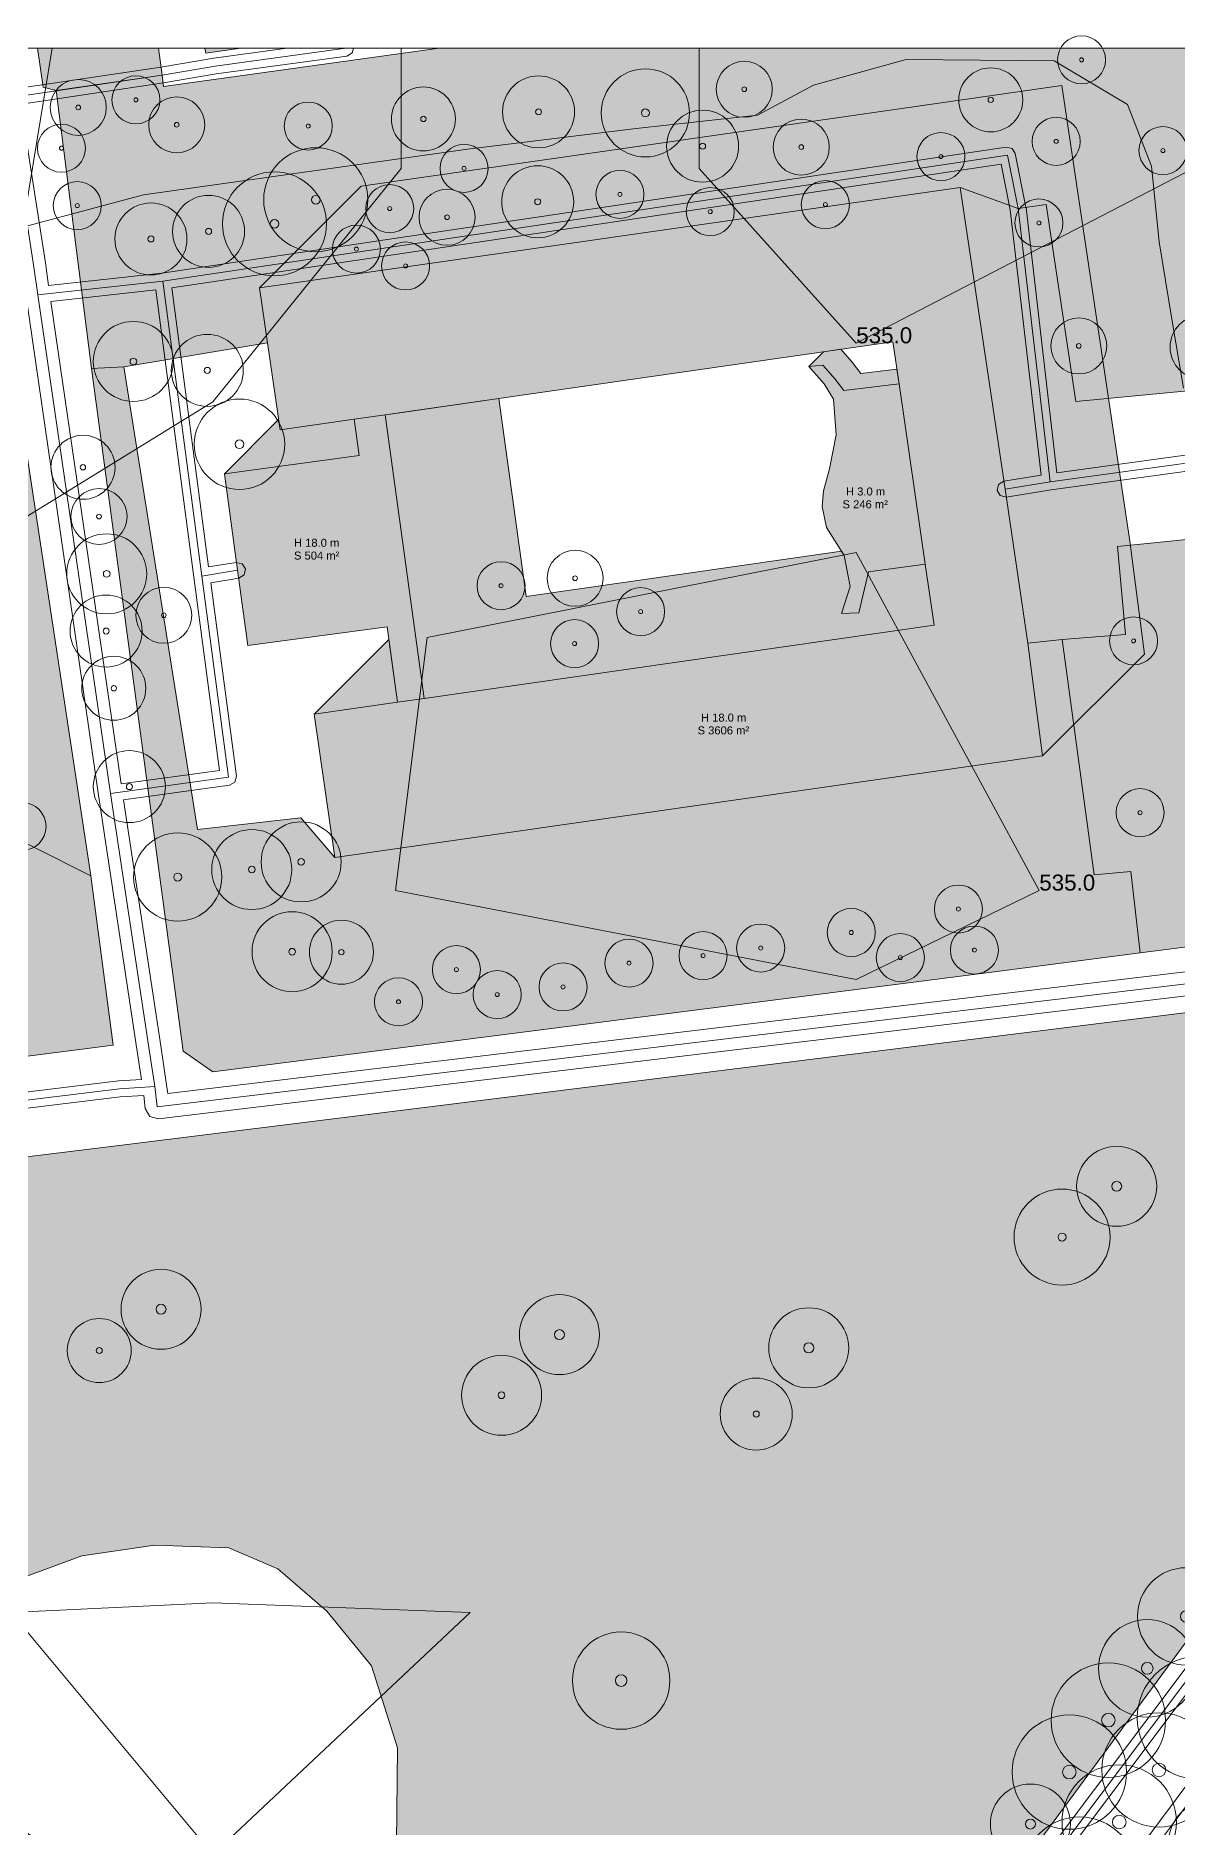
# Model space of a CAD drawing. Header units: metres. Extents: x -6 to 971, y -3 to 1031.
# Drawn here: x 259.3 to 401.9, y 800.5 to 1024.4 of the extents above; entities that cross this region are included whole.
import ezdxf

# ---------------------------------------------------------------- set-up
doc = ezdxf.new("R2010")
doc.units = ezdxf.units.M
doc.header["$MEASUREMENT"] = 0
for name, color, linetype, lineweight, true_color in [('TPX_BUILDING_AREAS_TEXT', 7, 'CONTINUOUS', 0, 0x000000), ('TPX_BUILDING_HEIGHTS_TEXT', 7, 'CONTINUOUS', 0, 0x000000), ('TPX_BUILDINGS', 7, 'CONTINUOUS', 0, 0x000000), ('TPX_BUILDINGS_HATCH', 7, 'CONTINUOUS', 0, 0xf0f0f0), ('TPX_BUILDINGS_SHADOWS_HATCH', 7, 'CONTINUOUS', 0, 0x000000), ('TPX_BUILDINGS_SHADOWS_OUTLINES', 7, 'CONTINUOUS', 0, 0x000000), ('TPX_CONTOUR_LINES_5M', 7, 'CONTINUOUS', 0, 0x969696), ('TPX_CONTOUR_LINES_5M_TEXT', 7, 'CONTINUOUS', 0, 0x000000), ('TPX_FRAME_PROJECT', 7, 'CONTINUOUS', 0, 0x000000), ('TPX_ROADS_AXES', 7, 'CONTINUOUS', 0, 0x323232), ('TPX_ROADS_CONTOURS', 7, 'CONTINUOUS', 0, 0x646464), ('TPX_VEGETATION_GREEN_SPACES', 7, 'CONTINUOUS', 0, 0x58ba48), ('TPX_VEGETATION_GREEN_SPACES_HATCH', 7, 'CONTINUOUS', 0, 0x58ba48), ('TPX_VEGETATION_TREES_INDIVIDUAL', 7, 'CONTINUOUS', 0, 0x136734), ('TPX_WATERWAYS', 7, 'CONTINUOUS', 0, 0x7aafdf)]:
    doc.layers.add(name, color=color, linetype=linetype, lineweight=lineweight, true_color=true_color)
doc.styles.add('TPX_TEXTE', font='arial.ttf')

# ---------------------------------------------------------------- blocks, each defined once
blk = doc.blocks.new('TREETR004_CR045')
at = {"layer": 'TPX_VEGETATION_TREES_INDIVIDUAL'}
for radius in [4.5, 0.375]:
    blk.add_circle((0, 0, 0.04), radius, dxfattribs=at)
blk = doc.blocks.new('TREETR004_CR050')
at = {"layer": 'TPX_VEGETATION_TREES_INDIVIDUAL'}
for radius in [5, 0.417]:
    blk.add_circle((0, 0, 0.04), radius, dxfattribs=at)
blk = doc.blocks.new('TREETR003_CR040')
at = {"layer": 'TPX_VEGETATION_TREES_INDIVIDUAL'}
for radius in [4, 0.333]:
    blk.add_circle((0, 0, 0.04), radius, dxfattribs=at)
blk = doc.blocks.new('TREETR003_CR035')
at = {"layer": 'TPX_VEGETATION_TREES_INDIVIDUAL'}
for radius in [3.5, 0.292]:
    blk.add_circle((0, 0, 0.04), radius, dxfattribs=at)
blk = doc.blocks.new('TREETR004_CR040')
at = {"layer": 'TPX_VEGETATION_TREES_INDIVIDUAL'}
for radius in [4, 0.375]:
    blk.add_circle((0, 0, 0.04), radius, dxfattribs=at)
blk = doc.blocks.new('TREETR006_CR050')
at = {"layer": 'TPX_VEGETATION_TREES_INDIVIDUAL'}
for radius in [5, 0.625]:
    blk.add_circle((0, 0, 0.04), radius, dxfattribs=at)
blk = doc.blocks.new('TREETR005_CR065')
at = {"layer": 'TPX_VEGETATION_TREES_INDIVIDUAL'}
for radius in [6.5, 0.542]:
    blk.add_circle((0, 0, 0.04), radius, dxfattribs=at)
blk = doc.blocks.new('TREETR005_CR060')
at = {"layer": 'TPX_VEGETATION_TREES_INDIVIDUAL'}
for radius in [6, 0.5]:
    blk.add_circle((0, 0, 0.04), radius, dxfattribs=at)
blk = doc.blocks.new('TREETR005_CR057')
at = {"layer": 'TPX_VEGETATION_TREES_INDIVIDUAL'}
for radius in [5.65, 0.542]:
    blk.add_circle((0, 0, 0.04), radius, dxfattribs=at)
blk = doc.blocks.new('TREETR003_CR030')
at = {"layer": 'TPX_VEGETATION_TREES_INDIVIDUAL'}
for radius in [3, 0.25]:
    blk.add_circle((0, 0, 0.04), radius, dxfattribs=at)
blk = doc.blocks.new('TREETR009_CR077')
at = {"layer": 'TPX_VEGETATION_TREES_INDIVIDUAL'}
for radius in [7.68, 0.914]:
    blk.add_circle((0, 0, 0.04), radius, dxfattribs=at)
blk = doc.blocks.new('TREETR005_CR055')
at = {"layer": 'TPX_VEGETATION_TREES_INDIVIDUAL'}
for radius in [5.51, 0.5]:
    blk.add_circle((0, 0, 0.04), radius, dxfattribs=at)
blk = doc.blocks.new('TREETR009_CR072')
at = {"layer": 'TPX_VEGETATION_TREES_INDIVIDUAL'}
for radius in [7.15, 0.851]:
    blk.add_circle((0, 0, 0.04), radius, dxfattribs=at)
blk = doc.blocks.new('TREETR007_CR061')
at = {"layer": 'TPX_VEGETATION_TREES_INDIVIDUAL'}
for radius in [6.09, 0.725]:
    blk.add_circle((0, 0, 0.04), radius, dxfattribs=at)

msp = doc.modelspace()

# ---------------------------------------------------------------- hatches: boundary and pattern name
at = {"layer": 'TPX_BUILDINGS_HATCH'}
for points in [[(374.76, 1005.45), (287.23, 992.89), (288.22, 986.02), (289.8, 975.14), (299.05, 976.47), (302.95, 977.03), (366.38, 986.14), (367.14, 980.89), (370.42, 958.37), (371.52, 950.74), (307.82, 941.58), (304.49, 941.1), (294.05, 939.59), (296.65, 921.69), (385.07, 934.39), (383.25, 948.5), (380.38, 967.73), (374.76, 1005.45)], [(357.62, 983.23), (355.86, 983.05), (357.8, 980.9), (358.95, 978.97), (359.28, 974.53), (358.46, 970.28), (357.71, 967.51), (357.54, 965.58), (358.07, 962.92), (360.3, 959.42), (361.05, 955.55), (359.93, 952.2), (362.13, 952.27), (363.33, 957.38), (370.42, 958.37), (367.14, 980.89), (360.25, 980.08), (359.16, 981.48), (357.62, 983.23)], [(299.67, 971.94), (282.84, 969.65), (284.5, 957.6), (285.79, 948.18), (303.19, 950.54), (304.49, 941.1), (307.82, 941.58), (302.95, 977.03), (299.05, 976.47), (299.67, 971.94)]]:
    msp.add_hatch(color=256, dxfattribs=at).paths.add_polyline_path(points)
at = {"layer": 'TPX_BUILDINGS_SHADOWS_HATCH'}
for points in [[(299.95, 1005.61), (287.23, 992.89), (374.76, 1005.45), (380.38, 967.73), (383.25, 948.5), (385.07, 934.39), (397.79, 947.12), (395.98, 961.22), (393.11, 980.46), (387.48, 1018.18), (299.95, 1005.61)], [(357.71, 984.9), (355.86, 983.05), (357.62, 983.23), (359.16, 981.48), (360.25, 980.08), (367.14, 980.89), (366.87, 982.73), (362.37, 982.2), (361.28, 983.6), (359.87, 985.21), (357.71, 984.9)], [(305.07, 977.33), (302.95, 977.03), (307.82, 941.58), (371.52, 950.74), (370.42, 958.37), (363.33, 957.38), (362.13, 952.27), (359.93, 952.2), (361.05, 955.55), (360.3, 959.42), (359.95, 959.97), (320.55, 954.31), (317.14, 979.07), (305.07, 977.33)], [(289.62, 976.43), (282.84, 969.65), (299.67, 971.94), (299.05, 976.47), (289.8, 975.14), (289.62, 976.43)], [(303.41, 948.95), (294.05, 939.59), (304.49, 941.1), (303.41, 948.95)]]:
    msp.add_hatch(color=256, dxfattribs=at).paths.add_polyline_path(points)
at = {"layer": 'TPX_VEGETATION_GREEN_SPACES_HATCH'}
for points in [[(46.37, 897.62), (45.76, 887.8), (56.71, 889.26), (56.19, 892.89), (83.18, 897.41), (81.96, 917.91), (96.73, 936.35), (109.95, 937.06), (105.72, 971.6), (114.45, 972.97), (176.96, 982.82), (236.5, 941.99), (237.14, 934), (266.15, 919.42), (254.93, 993.61), (252.25, 994.64), (249.68, 1018.04), (251.62, 1017.99), (251.23, 1022.85), (173.54, 1022.85), (124.86, 1019.49), (106.8, 1010.97), (107.08, 1000.93), (97.47, 993.05), (70.52, 967.76), (49.57, 946.45), (46.37, 897.62)], [(274.63, 1022.85), (259.48, 1022.85), (260.21, 1017.99), (261.84, 1017.54), (275.07, 1019.49), (274.63, 1022.85)], [(275.07, 1019.49), (261.84, 1017.54), (266.24, 982.82), (270.28, 983.02), (288.22, 986.02), (287.23, 992.89), (374.76, 1005.45), (382.02, 1002.79), (385.53, 1003.33), (389.21, 978.68), (402.8, 979.98), (417.78, 981.44), (417.53, 984.09), (419.57, 984.18), (414.56, 1021.54), (414.74, 1022.85), (309.66, 1022.85), (275.22, 1018.06), (275.07, 1019.49)], [(284.91, 1022.85), (280.42, 1022.85), (280.51, 1022.22), (284.91, 1022.85)], [(270.28, 983.02), (266.24, 982.82), (277.69, 897.49), (281.4, 894.91), (378.74, 907.38), (397.25, 909.76), (396.1, 919.93), (391.51, 919.53), (387.54, 948.96), (383.25, 948.5), (385.07, 934.39), (296.65, 921.69), (292.41, 926.64), (279.49, 925.2), (270.28, 983.02)], [(395.43, 949.58), (387.54, 948.96), (391.51, 919.53), (396.1, 919.93), (397.25, 909.76), (421.39, 912.85), (426.16, 919.89), (419.99, 963.04), (406.75, 961.82), (394.43, 960.55), (395.43, 949.58)], [(266.15, 919.42), (237.14, 934), (239.88, 910.12), (242.03, 894.79), (268.97, 898.24), (266.15, 919.42)], [(236.88, 858.09), (221.18, 838.01), (243.97, 821.49), (255.92, 831.03), (265.05, 834.42), (274.15, 835.76), (283.39, 835.42), (289.53, 832.8), (295.64, 827.51), (301.22, 820.68), (304.46, 810.43), (304.35, 798.55), (301.94, 787.47), (294.07, 775.48), (341.12, 739.72), (419.04, 845.39), (422.4, 854.22), (426.23, 868.15), (425.42, 882.04), (419.88, 904.42), (270.68, 885.84), (233.39, 881.25), (236.88, 858.09)]]:
    msp.add_hatch(color=256, dxfattribs=at).paths.add_polyline_path(points)

# ---------------------------------------------------------------- linework, layer by layer
at = {"layer": 'TPX_BUILDINGS', "elevation": 0.04}
for points in [[(374.76, 1005.45), (287.23, 992.89), (288.22, 986.02), (289.8, 975.14), (299.05, 976.47), (302.95, 977.03), (366.38, 986.14), (367.14, 980.89), (370.42, 958.37), (371.52, 950.74), (307.82, 941.58), (304.49, 941.1), (294.05, 939.59), (296.65, 921.69), (385.07, 934.39), (383.25, 948.5), (380.38, 967.73)], [(357.62, 983.23), (355.86, 983.05), (357.8, 980.9), (358.95, 978.97), (359.28, 974.53), (358.46, 970.28), (357.71, 967.51), (357.54, 965.58), (358.07, 962.92), (360.3, 959.42), (361.05, 955.55), (359.93, 952.2), (362.13, 952.27), (363.33, 957.38), (370.42, 958.37), (367.14, 980.89), (360.25, 980.08), (359.16, 981.48)], [(299.67, 971.94), (282.84, 969.65), (284.5, 957.6), (285.79, 948.18), (303.19, 950.54), (304.49, 941.1), (307.82, 941.58), (302.95, 977.03), (299.05, 976.47)]]:
    msp.add_lwpolyline(points, close=True, dxfattribs=at)
at = {"layer": 'TPX_BUILDINGS_SHADOWS_OUTLINES', "elevation": 0.04}
for points in [[(299.95, 1005.61), (287.23, 992.89), (374.76, 1005.45), (380.38, 967.73), (383.25, 948.5), (385.07, 934.39), (397.79, 947.12), (395.98, 961.22), (393.11, 980.46), (387.48, 1018.18)], [(357.71, 984.9), (355.86, 983.05), (357.62, 983.23), (359.16, 981.48), (360.25, 980.08), (367.14, 980.89), (366.87, 982.73), (362.37, 982.2), (361.28, 983.6), (359.87, 985.21)], [(305.07, 977.33), (302.95, 977.03), (307.82, 941.58), (371.52, 950.74), (370.42, 958.37), (363.33, 957.38), (362.13, 952.27), (359.93, 952.2), (361.05, 955.55), (360.3, 959.42), (359.95, 959.97), (320.55, 954.31), (317.14, 979.07)], [(289.62, 976.43), (282.84, 969.65), (299.67, 971.94), (299.05, 976.47), (289.8, 975.14)], [(303.41, 948.95), (294.05, 939.59), (304.49, 941.1)]]:
    msp.add_lwpolyline(points, close=True, dxfattribs=at)
at = {"layer": 'TPX_CONTOUR_LINES_5M', "elevation": 0.05}
for points in [[(261.34, 1022.85), (254.59, 982.01), (147.4, 990.92), (120.6, 978.06), (13.4, 836.69), (0, 836.69)], [(304.93, 1022.85), (304.93, 1007.81), (281.39, 978.65), (231.1, 947.64), (215.27, 827.31), (174.2, 771.83), (108.76, 767.14), (97.26, 737.05), (120.6, 708.88), (147.4, 717.21), (174.2, 756.19), (206.26, 706.97), (201, 681.72), (93.8, 695.7), (13.4, 652.5), (0, 652.5)], [(342.16, 1022.85), (342.16, 1007.81), (361.79, 985.96), (403.87, 1007.81), (403.87, 1022.85)], [(308.19, 949.19), (304.23, 917.56), (361.79, 906.43), (384.66, 917.56), (361.79, 959.81), (308.19, 949.19)], [(281.39, 828.54), (256.22, 827.31), (281.39, 797.1), (313.57, 827.31), (281.39, 828.54)]]:
    msp.add_lwpolyline(points, dxfattribs=at)
at = {"layer": 'TPX_FRAME_PROJECT', "elevation": 0}
msp.add_lwpolyline([(0, 0), (964.78, 0), (964.78, 1022.85), (0, 1022.85)], close=True, dxfattribs=at)
at = {"layer": 'TPX_ROADS_AXES', "elevation": 0.03}
for points in [[(434.28, 909.65), (423.94, 908.39), (274.45, 890.53), (274.14, 893.06), (273.4, 897.94), (268.61, 929.7), (259.54, 992.03), (259, 995.78), (256.44, 1012.36), (255.9, 1016.63), (255.12, 1022.85)], [(255.9, 1016.63), (275.07, 1019.49), (281.68, 1020.6), (298.01, 1022.85)], [(259.54, 992.03), (275.16, 993.73), (380.68, 1009.47), (382.02, 1002.79), (386, 968.64)], [(275.16, 993.73), (280.03, 956.85), (283.35, 931.72), (268.61, 929.7)], [(147.39, 477.96), (299.06, 681.31), (338.04, 732.19), (340.08, 734.98), (342.69, 738.45), (417.28, 837.8), (420.69, 843.18), (425.02, 852.6), (426.91, 859.9), (428.68, 868.28), (429, 881.02), (423.94, 908.39), (423.28, 913.6), (427.92, 920.3), (426.23, 932.98), (424.43, 946.57), (420.87, 973.43), (419.66, 982.45)], [(380.38, 967.73), (386, 968.64), (418.78, 973.14), (420.87, 973.43), (425.1, 974.01), (429.9, 974.81), (431.82, 975.13)], [(284.5, 957.6), (280.03, 956.85)], [(54.87, 338.31), (79.91, 368.97), (87.06, 378.8), (100.43, 396.8), (108.23, 407.69), (126.29, 431.96), (138.41, 448.06), (142.8, 453.89), (155.76, 472.04), (308.5, 674.8), (347.73, 728.98), (400.9, 800.31), (434.33, 845.14), (437.41, 852.74), (438.75, 858.86), (439.47, 863.96), (439.18, 871.35), (434.28, 909.65)], [(274.14, 893.06), (269.73, 892.76), (240.05, 889.15), (231.1, 888.01), (229.12, 887.81)]]:
    msp.add_lwpolyline(points, dxfattribs=at)
at = {"layer": 'TPX_ROADS_CONTOURS', "elevation": 0.03}
for points in [[(257.51, 1015.86), (275.22, 1018.5), (281.83, 1019.62), (298.15, 1021.86), (298.81, 1022.25), (298.97, 1022.85), (290.67, 1022.85), (281.54, 1021.6), (281.52, 1021.59), (274.92, 1020.48), (257.26, 1017.84)], [(418.64, 974.13), (386.87, 969.77), (383.02, 1002.9), (383, 1002.98), (381.66, 1009.67), (381.26, 1010.29), (380.53, 1010.46), (275.04, 994.72), (260.89, 993.18), (260.48, 996.01), (257.92, 1012.56)], [(422.76, 909.76), (275.76, 892.19), (275.63, 893.28), (274.89, 898.16), (270.24, 928.91), (283.48, 930.73), (284.14, 931.11), (284.34, 931.85), (281.15, 956.03), (284.66, 956.61), (285.31, 957.02), (285.48, 957.76), (285.08, 958.41), (284.33, 958.58), (280.88, 958.01), (276.28, 992.89), (379.89, 1008.34), (381.04, 1002.63), (384.89, 969.48), (380.22, 968.72), (379.57, 968.32), (379.39, 967.57), (379.79, 966.92), (380.54, 966.74), (386.14, 967.65), (418.92, 972.15)], [(258.06, 991.82), (267.12, 929.48), (271.92, 897.72), (272.49, 893.95), (269.66, 893.76), (269.61, 893.76), (240.92, 890.26)]]:
    msp.add_lwpolyline(points, dxfattribs=at)
for points in [[(261.18, 991.2), (274.3, 992.63), (279.04, 956.72), (282.23, 932.57), (269.95, 930.89)], [(216.01, 831.6), (223.48, 841.39), (236.17, 857.91), (236.37, 858.67), (232.24, 887.15), (240.18, 888.16), (269.82, 891.77), (272.77, 891.96), (272.96, 890.34), (273.53, 889.34), (274.63, 889.04), (423.22, 906.8), (428, 880.94), (427.68, 868.4), (425.94, 860.13), (424.07, 852.93), (419.81, 843.66), (416.46, 838.36), (341.89, 739.05), (339.89, 736.39), (288.49, 775.97), (246.82, 808.7), (246.79, 808.71)], [(341.47, 735.16), (343.49, 737.85), (418.08, 837.19), (418.13, 837.26), (421.54, 842.65), (421.6, 842.77), (425.92, 852.18), (425.98, 852.34), (427.88, 859.65), (427.89, 859.7), (429.66, 868.07), (429.68, 868.25), (430, 881), (429.98, 881.2), (425.21, 907.04), (432.98, 907.98), (437.68, 871.22), (437.97, 864.04), (437.27, 859.13), (435.98, 853.19), (433.01, 845.88), (399.7, 801.21), (347.15, 730.71), (345.35, 732.13)]]:
    msp.add_lwpolyline(points, close=True, dxfattribs=at)
at = {"layer": 'TPX_VEGETATION_GREEN_SPACES', "elevation": 0}
for points in [[(274.63, 1022.85), (259.48, 1022.85), (260.21, 1017.99), (261.84, 1017.54), (275.07, 1019.49)], [(275.07, 1019.49), (261.84, 1017.54), (266.24, 982.82), (270.28, 983.02), (288.22, 986.02), (287.23, 992.89), (374.76, 1005.45), (382.02, 1002.79), (385.53, 1003.33), (389.21, 978.68), (402.8, 979.98), (417.78, 981.44), (417.53, 984.09), (419.57, 984.18), (414.56, 1021.54), (414.74, 1022.85), (309.66, 1022.85), (275.22, 1018.06)], [(284.91, 1022.85), (280.42, 1022.85), (280.51, 1022.22)], [(270.28, 983.02), (266.24, 982.82), (277.69, 897.49), (281.4, 894.91), (378.74, 907.38), (397.25, 909.76), (396.1, 919.93), (391.51, 919.53), (387.54, 948.96), (383.25, 948.5), (385.07, 934.39), (296.65, 921.69), (292.41, 926.64), (279.49, 925.2)], [(395.43, 949.58), (387.54, 948.96), (391.51, 919.53), (396.1, 919.93), (397.25, 909.76), (421.39, 912.85), (426.16, 919.89), (419.99, 963.04), (406.75, 961.82), (394.43, 960.55)], [(266.15, 919.42), (237.14, 934), (239.88, 910.12), (242.03, 894.79), (268.97, 898.24)], [(236.88, 858.09), (221.18, 838.01), (243.97, 821.49), (255.92, 831.03), (265.05, 834.42), (274.15, 835.76), (283.39, 835.42), (289.53, 832.8), (295.64, 827.51), (301.22, 820.68), (304.46, 810.43), (304.35, 798.55), (301.94, 787.47), (294.07, 775.48), (341.12, 739.72), (419.04, 845.39), (422.4, 854.22), (426.23, 868.15), (425.42, 882.04), (419.88, 904.42), (270.68, 885.84), (233.39, 881.25)]]:
    msp.add_lwpolyline(points, close=True, dxfattribs=at)
msp.add_lwpolyline([(237.14, 934), (266.15, 919.42), (254.93, 993.61)], dxfattribs=at)
at = {"layer": 'TPX_WATERWAYS', "elevation": 0.01}
msp.add_lwpolyline([(251.85, 998.95), (272.72, 1004.53), (313.22, 1010.21), (334.29, 1012.82), (349.46, 1014.46), (356.43, 1018.23), (368.02, 1021.43), (386.5, 1021.25), (395.69, 1015.8), (398.7, 1008.11), (399.64, 998.65), (401.24, 988.97), (402.68, 980.36)], dxfattribs=at)

# ---------------------------------------------------------------- block references
at = {"layer": 'TPX_VEGETATION_TREES_INDIVIDUAL'}
for name, p in [('TREETR003_CR030', (389.94, 1021.39, 0.04)), ('TREETR003_CR035', (347.8, 1017.71, 0.04)), ('TREETR003_CR035', (264.59, 1015.44, 0.04)), ('TREETR003_CR030', (271.79, 1016.39, 0.04)), ('TREETR004_CR045', (322.1, 1014.89, 0.04)), ('TREETR005_CR055', (335.45, 1014.76, 0.04)), ('TREETR003_CR040', (378.6, 1016.39, 0.04)), ('TREETR003_CR035', (276.89, 1013.27, 0.04)), ('TREETR003_CR040', (307.71, 1014, 0.04)), ('TREETR003_CR030', (293.32, 1013.12, 0.04)), ('TREETR004_CR045', (342.6, 1010.6, 0.04)), ('TREETR003_CR030', (262.49, 1010.35, 0.04)), ('TREETR003_CR035', (354.92, 1010.48, 0.04)), ('TREETR003_CR030', (372.37, 1009.3, 0.04)), ('TREETR003_CR030', (386.77, 1011.2, 0.04)), ('TREETR003_CR030', (400.11, 1010.05, 0.04)), ('TREETR005_CR065', (294.26, 1003.91, 0.04)), ('TREETR003_CR030', (312.79, 1007.82, 0.04)), ('TREETR004_CR045', (321.99, 1003.65, 0.04)), ('TREETR003_CR030', (332.27, 1004.57, 0.04)), ('TREETR003_CR030', (264.47, 1003.17, 0.04)), ('TREETR005_CR065', (289.1, 1000.89, 0.04)), ('TREETR003_CR030', (303.5, 1002.8, 0.04)), ('TREETR003_CR030', (343.55, 1002.42, 0.04)), ('TREETR003_CR030', (357.93, 1003.3, 0.04)), ('TREETR004_CR045', (273.67, 999, 0.04)), ('TREETR004_CR045', (280.87, 999.95, 0.04)), ('TREETR003_CR035', (310.67, 1001.71, 0.04)), ('TREETR003_CR030', (384.61, 1001, 0.04)), ('TREETR003_CR030', (299.34, 997.73, 0.04)), ('TREETR003_CR030', (305.48, 995.63, 0.04)), ('TREETR004_CR050', (271.47, 983.69, 0.04)), ('TREETR003_CR035', (389.6, 985.63, 0.04)), ('TREETR003_CR040', (405.01, 985.48, 0.04)), ('TREETR004_CR045', (280.71, 982.58, 0.04)), ('TREETR005_CR057', (284.73, 973.34, 0.04)), ('TREETR003_CR040', (265.18, 970.46, 0.04)), ('TREETR003_CR035', (267.18, 964.31, 0.04)), ('TREETR004_CR050', (268.14, 957.15, 0.04)), ('TREETR003_CR030', (317.42, 955.66, 0.04)), ('TREETR003_CR035', (326.67, 956.59, 0.04)), ('TREETR004_CR045', (268.07, 950, 0.04)), ('TREETR003_CR035', (275.28, 951.97, 0.04)), ('TREETR003_CR030', (334.85, 952.42, 0.04)), ('TREETR003_CR030', (396.44, 948.77, 0.04)), ('TREETR003_CR030', (326.6, 948.42, 0.04)), ('TREETR003_CR040', (269.03, 942.84, 0.04)), ('TREETR004_CR045', (270.97, 930.55, 0.04)), ('TREETR003_CR030', (397.26, 927.3, 0.04)), ('TREETR003_CR030', (257.57, 925.57, 0.04)), ('TREETR005_CR055', (277.02, 919.25, 0.04)), ('TREETR004_CR050', (286.27, 920.19, 0.04)), ('TREETR004_CR050', (292.44, 921.15, 0.04)), ('TREETR003_CR030', (374.55, 915.25, 0.04)), ('TREETR004_CR050', (291.31, 909.92, 0.04)), ('TREETR003_CR040', (297.47, 909.86, 0.04)), ('TREETR003_CR030', (361.17, 912.32, 0.04)), ('TREETR003_CR030', (333.4, 908.49, 0.04)), ('TREETR003_CR030', (342.66, 909.43, 0.04)), ('TREETR003_CR030', (349.85, 910.38, 0.04)), ('TREETR003_CR030', (367.3, 909.19, 0.04)), ('TREETR003_CR030', (376.56, 910.13, 0.04)), ('TREETR003_CR030', (311.83, 907.68, 0.04)), ('TREETR003_CR030', (316.93, 904.56, 0.04)), ('TREETR003_CR030', (325.16, 905.51, 0.04)), ('TREETR003_CR030', (304.6, 903.66, 0.04)), ('TREETR006_CR050', (394.33, 880.6, 0.04)), ('TREETR005_CR060', (387.51, 874.25, 0.04)), ('TREETR006_CR050', (274.93, 865.23, 0.04)), ('TREETR006_CR050', (324.71, 862.06, 0.04)), ('TREETR006_CR050', (355.86, 860.41, 0.04)), ('TREETR004_CR040', (267.21, 860.07, 0.04)), ('TREETR004_CR050', (317.48, 854.48, 0.04)), ('TREETR004_CR045', (349.3, 852.13, 0.04)), ('TREETR007_CR061', (403.02, 826.84, 0.04)), ('TREETR007_CR061', (398.15, 820.35, 0.04)), ('TREETR007_CR061', (332.42, 818.82, 0.04)), ('TREETR009_CR077', (404.58, 814.17, 0.04)), ('TREETR009_CR072', (393.29, 813.87, 0.04)), ('TREETR009_CR072', (388.42, 807.38, 0.04)), ('TREETR009_CR072', (399.62, 807.65, 0.04)), ('TREETR009_CR072', (394.65, 801.14, 0.04)), ('TREETR006_CR050', (383.55, 800.89, 0.04)), ('TREETR005_CR055', (406.3, 798.45, 0.04)), ('TREETR009_CR072', (389.69, 794.62, 0.04))]:
    msp.add_blockref(name, p, dxfattribs=at)

# ---------------------------------------------------------------- texts
at = {"layer": 'TPX_BUILDING_AREAS_TEXT', "style": 'TPX_TEXTE'}
for s, p in [('S 246 m²', (360.08, 965.34, 0.05)), ('S 504 m²', (291.54, 958.93, 0.05)), ('S 3606 m²', (341.97, 937.08, 0.05))]:
    msp.add_text(s, height=1, dxfattribs=at).set_placement(p)
at = {"layer": 'TPX_BUILDING_HEIGHTS_TEXT', "style": 'TPX_TEXTE'}
for s, p in [('H 3.0 m', (360.51, 966.94, 0.05)), ('H 18.0 m', (291.54, 960.53, 0.05)), ('H 18.0 m', (342.39, 938.68, 0.05))]:
    msp.add_text(s, height=1, dxfattribs=at).set_placement(p)
at = {"layer": 'TPX_CONTOUR_LINES_5M_TEXT', "style": 'TPX_TEXTE'}
for p in [(361.79, 985.96, 0.05), (384.66, 917.56, 0.05)]:
    msp.add_text('535.0', height=2, dxfattribs=at).set_placement(p)

doc.saveas('drawing.dxf')
